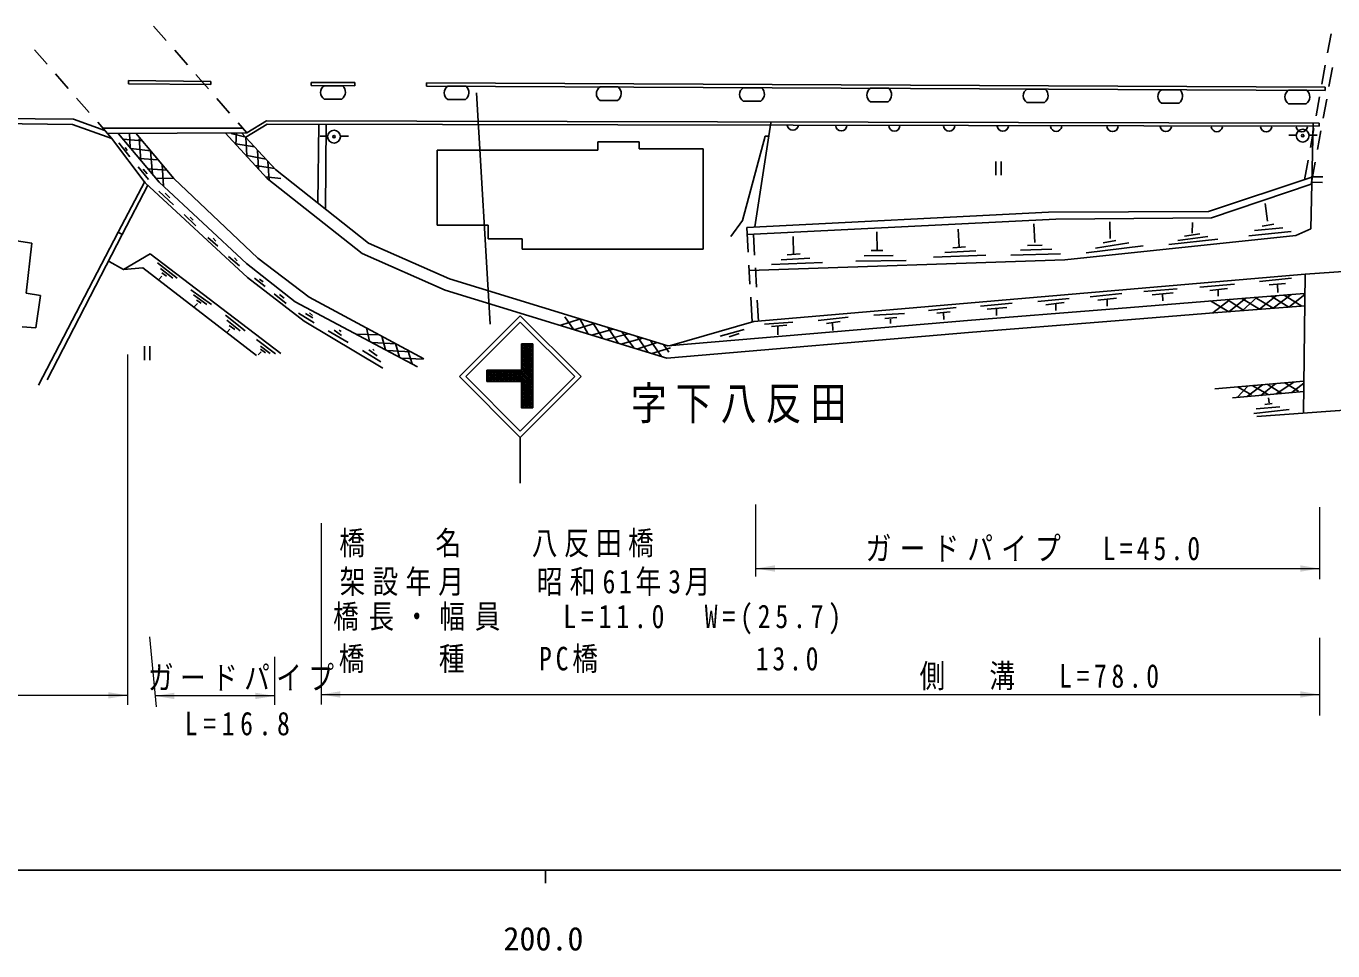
# Model space of a CAD drawing. Units: millimetres, scale not verified. Extents: x 40000 to 680000, y 20000 to 380000.
# Drawn here: x 227536 to 329357, y 198715 to 270745 of the extents above; entities that cross this region are included whole.
import ezdxf
from ezdxf.enums import TextEntityAlignment as Align

# ---------------------------------------------------------------- set-up
doc = ezdxf.new("R2010")
doc.units = ezdxf.units.MM
doc.header["$LTSCALE"] = 1000
for name, color, linetype, lineweight in [('M-BGD', 7, 'Continuous', 25), ('M-STR-HTXT', 7, 'Continuous', 13), ('M-STR-STR1', 1, 'Continuous', 25), ('M-STR-STRC', 7, 'Continuous', 25), ('M-TTL-BAND', 7, 'Continuous', 25)]:
    doc.layers.add(name, color=color, linetype=linetype, lineweight=lineweight)
doc.layers.add('M-BMK-HTXT', color=7, linetype='Continuous')
doc.styles.add('ＭＳ ゴシック', font='')
doc.styles.get('ＭＳ ゴシック').set_extended_font_data('MS Gothic')

msp = doc.modelspace()

# ---------------------------------------------------------------- hatches: boundary and pattern name
at = {"layer": 'M-STR-HTXT'}
for points in [[(285876, 228748), (284376, 228498), (285876, 228248)], [(326816, 228248), (328316, 228498), (326816, 228748)], [(252019, 218936), (250519, 218686), (252019, 218436)], [(326816, 218436), (328316, 218686), (326816, 218936)], [(233931, 218366), (235431, 218616), (233931, 218866)], [(239092, 218824), (237592, 218574), (239092, 218324)], [(245388, 218324), (246888, 218574), (245388, 218824)]]:
    msp.add_hatch(color=256, dxfattribs=at).paths.add_polyline_path(points)
at = {"layer": 'M-STR-STRC'}
h = msp.add_hatch(dxfattribs=at)
h.set_pattern_fill('USER', color=256, style=0, pattern_type=2)
h.set_pattern_definition([(45, (781697, 367177), (-70.7128, 70.7128), []), (135, (781697, 367177), (-70.71634, -70.71634), [])])
h.paths.add_polyline_path([(263431, 243053), (263431, 243953), (266124, 243953), (266124, 245986), (267024, 245986), (267024, 241021), (266124, 241021), (266124, 243053)])

# ---------------------------------------------------------------- linework, layer by layer
at = {"layer": 'M-BGD'}
for p, q in [((328946, 268678), (329213, 270154)), ((328500, 266218), (328768, 267694)), ((329322, 267523), (329054, 266047)), ((235523, 266498), (241930, 266443)), ((235523, 266498), (235523, 266248)), ((235523, 266248), (241928, 266193)), ((241928, 266193), (241930, 266443)), ((249753, 266366), (253149, 266350)), ((249753, 266366), (249753, 266116)), ((249753, 266116), (253149, 266100)), ((250765, 266108), (252185, 266108)), ((253149, 266350), (253149, 266100)), ((258726, 266324), (328754, 265992)), ((258726, 266324), (258726, 266074)), ((258726, 266074), (328753, 265742)), ((260392, 266069), (261812, 266069)), ((272259, 266006), (273679, 266006)), ((283413, 265948), (284833, 265948)), ((293331, 265901), (294751, 265901)), ((305523, 265844), (306942, 265844)), ((316003, 265793), (317423, 265793)), ((328754, 265992), (328753, 265742)), ((250765, 265062), (252133, 265062)), ((260392, 265023), (261760, 265023)), ((272259, 264960), (273627, 264960)), ((283413, 264902), (284781, 264902)), ((293331, 264855), (294699, 264855)), ((305523, 264798), (306890, 264798)), ((316003, 264746), (317371, 264746)), ((325909, 265752), (327329, 265752)), ((328054, 263758), (328322, 265234)), ((328875, 265063), (328607, 263587)), ((325909, 264705), (327277, 264705)), ((218679, 263615), (231231, 263489)), ((218703, 263214), (231160, 263090)), ((231160, 263090), (234218, 261992)), ((231231, 263489), (233680, 262610)), ((244646, 262090), (246329, 263109)), ((244740, 262439), (246260, 263359)), ((246260, 263359), (328288, 263193)), ((246329, 263109), (328287, 262943)), ((250336, 263101), (250268, 256969)), ((250913, 263100), (250862, 256500)), ((285553, 263205), (284304, 255125)), ((327608, 261299), (327876, 262775)), ((327630, 254959), (327820, 263194)), ((328287, 262943), (328288, 263193)), ((233868, 262395), (234200, 262016)), ((236818, 258539), (234200, 262016)), ((237894, 258601), (234745, 262363)), ((235095, 261945), (236576, 261816)), ((235596, 262402), (235636, 261298)), ((236084, 262404), (239037, 258872)), ((236356, 261968), (236467, 260306)), ((243036, 262432), (246330, 258867)), ((243523, 262385), (244557, 262114)), ((243922, 262436), (243867, 261532)), ((244325, 262438), (246977, 259566)), ((244657, 262078), (244723, 260665)), ((250442, 262162), (251027, 262162)), ((252025, 262162), (252660, 262162)), ((272091, 261088), (272091, 261723)), ((272091, 261723), (275311, 261723)), ((275311, 261723), (275311, 261186)), ((283346, 255611), (285127, 262178)), ((285127, 262178), (285394, 262178)), ((325924, 262243), (326509, 262243)), ((327507, 262243), (328142, 262243)), ((328429, 262603), (328160, 261127)), ((234771, 261663), (235611, 260562)), ((235264, 261301), (235404, 261050)), ((235705, 261216), (237228, 261035)), ((237228, 261035), (237376, 259219)), ((243870, 261575), (245335, 261344)), ((244723, 260665), (246228, 260378)), ((245566, 261094), (245647, 259607)), ((259567, 261088), (272091, 261088)), ((259567, 255253), (259567, 261088)), ((275311, 261186), (280291, 261186)), ((280291, 261186), (280291, 253383)), ((236275, 259798), (237068, 258805)), ((236364, 260428), (237807, 260343)), ((238130, 259956), (238241, 258276)), ((245393, 259881), (246905, 259645)), ((246381, 260212), (246478, 258751)), ((303100, 260213), (303100, 259134)), ((303500, 260213), (303500, 259134)), ((327152, 258783), (327430, 260315)), ((327982, 260143), (327674, 258447)), ((234710, 254694), (236774, 258654)), ((236651, 259606), (236968, 259239)), ((237042, 259618), (238488, 259528)), ((237637, 258907), (239037, 258872)), ((239037, 258872), (245602, 252669)), ((246198, 259010), (247383, 258885)), ((246330, 258867), (253725, 253030)), ((246977, 259566), (254219, 253851)), ((319678, 256319), (327723, 258971)), ((327777, 259014), (328578, 258995)), ((237019, 258355), (235028, 254508)), ((244775, 251166), (236818, 258539)), ((237881, 257887), (239028, 256837)), ((244696, 252246), (237894, 258601)), ((238373, 257724), (238733, 257371)), ((327674, 258447), (319893, 255810)), ((327714, 258596), (328547, 258576)), ((324262, 255566), (324089, 256934)), ((239855, 256072), (240767, 255180)), ((240324, 255858), (240552, 255640)), ((282445, 254350), (283346, 255611)), ((283683, 255063), (307203, 256249)), ((283715, 254516), (307781, 255702)), ((307203, 256249), (319678, 256319)), ((307781, 255702), (319936, 255811)), ((228497, 242774), (234710, 254694)), ((234710, 254694), (235028, 254508)), ((263549, 255253), (259567, 255253)), ((263549, 254177), (263549, 255253)), ((283683, 255063), (283795, 253132)), ((293840, 253270), (293812, 254712)), ((300227, 253521), (300149, 254923)), ((306135, 253901), (306050, 255356)), ((311998, 254194), (311974, 255504)), ((317790, 254386), (318984, 254576)), ((318396, 254628), (318413, 255459)), ((322808, 254424), (326114, 254753)), ((323241, 254822), (325456, 255047)), ((323846, 255168), (324747, 255324)), ((326476, 254440), (327630, 254959)), ((225585, 254213), (227991, 253849)), ((227991, 253849), (227551, 249942)), ((235028, 254508), (229170, 243191)), ((241705, 254286), (242462, 253598)), ((242104, 254226), (242313, 253988)), ((254219, 253851), (260527, 251069)), ((266187, 254177), (263549, 254177)), ((266187, 253383), (266187, 254177)), ((284205, 254540), (284300, 252904)), ((287342, 252964), (287291, 254356)), ((299734, 253487), (300720, 253556)), ((305558, 253649), (306712, 253673)), ((308462, 252551), (326476, 254440)), ((310123, 253088), (314570, 253629)), ((310868, 253449), (313464, 253857)), ((311457, 253869), (312455, 254038)), ((316578, 253728), (320403, 254161)), ((317270, 254057), (319625, 254368)), ((235110, 251798), (237204, 253022)), ((237204, 253022), (247377, 245258)), ((243308, 252800), (244157, 252068)), ((243759, 252691), (243968, 252474)), ((245602, 252669), (249586, 249629)), ((253725, 253030), (260195, 250177)), ((280291, 253383), (266187, 253383)), ((283877, 251709), (308462, 252551)), ((286368, 252553), (288604, 252683)), ((286830, 252928), (287854, 253000)), ((292845, 252866), (295095, 252880)), ((293393, 253270), (294288, 253270)), ((298228, 252742), (302313, 252898)), ((299128, 253123), (301534, 253244)), ((304271, 252904), (308142, 253000)), ((305017, 253300), (307457, 253360)), ((233997, 252418), (235110, 251798)), ((235110, 251798), (236640, 251931)), ((236640, 251931), (245495, 245081)), ((237782, 252299), (239308, 251111)), ((238004, 251864), (238961, 251111)), ((238115, 251521), (238477, 251270)), ((248508, 249269), (244696, 252246)), ((283853, 252133), (283939, 250636)), ((284359, 251906), (284446, 250408)), ((285604, 252178), (289599, 252322)), ((292196, 252433), (296105, 252491)), ((327200, 251424), (334349, 251937)), ((238106, 251260), (237888, 251019)), ((249208, 247752), (244775, 251166)), ((245319, 251124), (246172, 250458)), ((245708, 251033), (246017, 250830)), ((260527, 251069), (277550, 245838)), ((284237, 247743), (327200, 251424)), ((318991, 250418), (321704, 250641)), ((323642, 250845), (326146, 251120)), ((324401, 250594), (325670, 250711)), ((325036, 250653), (325078, 249993)), ((327200, 251424), (327075, 240610)), ((227551, 249942), (228644, 249774)), ((228644, 249774), (228296, 247236)), ((240380, 250216), (241967, 249068)), ((240571, 249820), (241611, 249052)), ((246851, 249888), (247787, 249137)), ((247267, 249851), (247649, 249546)), ((249586, 249629), (258528, 244837)), ((260195, 250177), (277447, 244876)), ((283997, 249638), (284109, 247706)), ((306376, 249303), (308797, 249533)), ((310456, 249671), (312904, 249914)), ((311047, 249406), (312487, 249566)), ((311767, 249486), (311777, 248933)), ((314618, 250064), (317215, 250281)), ((315267, 249812), (316902, 249968)), ((316085, 249890), (316097, 249343)), ((319763, 250161), (321140, 250321)), ((320315, 249381), (327122, 249912)), ((320424, 250189), (320424, 249702)), ((321249, 248501), (322571, 249557)), ((322261, 249533), (323644, 248688)), ((322305, 248583), (323452, 249626)), ((323296, 249613), (324716, 248771)), ((323644, 248688), (324945, 249742)), ((324556, 249712), (325924, 248866)), ((324716, 248771), (326118, 249834)), ((325556, 249790), (326932, 248945)), ((325924, 248866), (327182, 249847)), ((240887, 249132), (240658, 248894)), ((240799, 249404), (241182, 249159)), ((258038, 244210), (248508, 249269)), ((284505, 249410), (284600, 247774)), ((297836, 248584), (300007, 248820)), ((298490, 248375), (299527, 248500)), ((301188, 247853), (311660, 248681)), ((301913, 248942), (304367, 249168)), ((302414, 248692), (303941, 248834)), ((303140, 248692), (303140, 248199)), ((306981, 249032), (308428, 249220)), ((307781, 249088), (307774, 248601)), ((311660, 248681), (320315, 249381)), ((319816, 249340), (321249, 248501)), ((319992, 248401), (321239, 249371)), ((320391, 248434), (327196, 248965)), ((321129, 249444), (322416, 248592)), ((243058, 248231), (244614, 247007)), ((243185, 247842), (244202, 247023)), ((243359, 247429), (243809, 247111)), ((248763, 248389), (249992, 247641)), ((255338, 244110), (249208, 247752)), ((249314, 248366), (249888, 248035)), ((249621, 248406), (249841, 248203)), ((269118, 247435), (270730, 247934)), ((269512, 248094), (270205, 247102)), ((270205, 247102), (271833, 247595)), ((270668, 247953), (271330, 246756)), ((271684, 247641), (272478, 246403)), ((277550, 245838), (301188, 247853)), ((277665, 245848), (284237, 247743)), ((285064, 247538), (287285, 247688)), ((285615, 247338), (286801, 247446)), ((289254, 247828), (291598, 248069)), ((289895, 247588), (290977, 247738)), ((290394, 247046), (290364, 247653)), ((293591, 248224), (295977, 248370)), ((294440, 247980), (295386, 248057)), ((294885, 247917), (294899, 247591)), ((299008, 248438), (299040, 247895)), ((301265, 246907), (311736, 247734)), ((311736, 247734), (320391, 248434)), ((228296, 247236), (227234, 247327)), ((243420, 247141), (243212, 246896)), ((251062, 247015), (252641, 246090)), ((251542, 247064), (252120, 246647)), ((251925, 247071), (252092, 246967)), ((253273, 246740), (255054, 246699)), ((254057, 247233), (254288, 246201)), ((255251, 246593), (255543, 245534)), ((271581, 246679), (273282, 247150)), ((272721, 246328), (274478, 246782)), ((272870, 247277), (273687, 246032)), ((273875, 245974), (275580, 246444)), ((273956, 246943), (274906, 245657)), ((275148, 246577), (275999, 245321)), ((277447, 244876), (301265, 246907)), ((281620, 246593), (283495, 247122)), ((282329, 246533), (283086, 246810)), ((286111, 246708), (286111, 247336)), ((236769, 245809), (236769, 244730)), ((237169, 245809), (237169, 244730)), ((245474, 246326), (246972, 245227)), ((245787, 245817), (246555, 245238)), ((245803, 245571), (246175, 245297)), ((253741, 245485), (255187, 244608)), ((254227, 245527), (254888, 245074)), ((254471, 246104), (256379, 245988)), ((254540, 245575), (254659, 245485)), ((255667, 245469), (257518, 245378)), ((256314, 246023), (256616, 244965)), ((257284, 245503), (257603, 244441)), ((275116, 245592), (276708, 246097)), ((276224, 246207), (277037, 245002)), ((276283, 245234), (277740, 245690)), ((277209, 245943), (277616, 245341)), ((245851, 245370), (245605, 245149)), ((256786, 244875), (258464, 244816)), ((320147, 242501), (327104, 243092)), ((322752, 242722), (321911, 241822)), ((321927, 242652), (323022, 242030)), ((323881, 242818), (322676, 241891)), ((323079, 242750), (324322, 242040)), ((324914, 242906), (323734, 241987)), ((324230, 242848), (325369, 242134)), ((326306, 243024), (324936, 242095)), ((325605, 242964), (326668, 242320)), ((327102, 242931), (326168, 242206)), ((321549, 241789), (327095, 242290)), ((324053, 241273), (324634, 241343)), ((324383, 241404), (324343, 241804)), ((323201, 240582), (325956, 240893)), ((323382, 240933), (325235, 241103)), ((323428, 240348), (331325, 240916))]:
    msp.add_line(p, q, dxfattribs=at)
for centre, radius in [((327008, 262215), 500), ((251526, 262134), 500), ((251526, 262134), 100), ((327008, 262215), 100)]:
    msp.add_circle(centre, radius, dxfattribs=at)
for centre, radius, start, end in [((251100, 265585), 621, 122.59472, 237.40528), ((251735, 265606), 674, 306.14011, 48.17035), ((260727, 265546), 621, 122.59472, 237.40528), ((261362, 265567), 674, 306.14011, 48.17035), ((272593, 265483), 621, 122.59472, 237.40528), ((273229, 265504), 674, 306.14011, 48.17035), ((283748, 265425), 621, 122.59472, 237.40528), ((284384, 265446), 674, 306.14011, 48.17035), ((293666, 265378), 621, 122.59472, 237.40528), ((294302, 265399), 674, 306.14011, 48.17035), ((305857, 265321), 621, 122.59472, 237.40528), ((306493, 265342), 674, 306.14011, 48.17035), ((316338, 265269), 621, 122.59472, 237.40528), ((316974, 265290), 674, 306.14011, 48.17035), ((326243, 265229), 621, 122.59472, 237.40528), ((326879, 265250), 674, 306.14011, 48.17035), ((287282, 263079), 440, 186.75255, 353.01554), ((291056, 263019), 440, 186.75255, 353.01554), ((295187, 263010), 440, 186.75255, 353.01554), ((299466, 263002), 440, 186.75255, 353.01554), ((303640, 262993), 440, 186.75255, 353.01554), ((307795, 262985), 440, 186.75255, 353.01554), ((312194, 262976), 440, 186.75255, 353.01554), ((316337, 262967), 440, 186.75255, 353.01554), ((320316, 262959), 440, 186.75255, 353.01554), ((324163, 262952), 440, 186.75255, 353.01554), ((326939, 262946), 440, 186.75255, 353.01554)]:
    msp.add_arc(centre, radius, start, end, dxfattribs=at)
at = {"layer": 'M-STR-HTXT'}
for p, q in [((235431, 245171), (235431, 217877)), ((284376, 233486), (284376, 227867)), ((328316, 233275), (328316, 227656)), ((250519, 232018), (250519, 217908)), ((284376, 228498), (328316, 228498)), ((237137, 223168), (237676, 217724)), ((328316, 223095), (328316, 217045)), ((246888, 221613), (246888, 217873)), ((235431, 218616), (176522, 218616)), ((246888, 218574), (237592, 218574)), ((250519, 218686), (328316, 218686))]:
    msp.add_line(p, q, dxfattribs=at)
at = {"layer": 'M-STR-STR1'}
for p, q in [((237466, 270745), (238455, 269617)), ((228179, 268903), (229167, 267773)), ((239113, 268865), (240102, 267736)), ((229825, 267021), (230812, 265891)), ((240760, 266984), (241748, 265855)), ((231470, 265138), (232457, 264009)), ((242407, 265103), (243395, 263974)), ((233115, 263256), (233868, 262395)), ((233520, 262793), (244418, 262806)), ((244054, 263222), (244740, 262439)), ((233868, 262395), (244740, 262439))]:
    msp.add_line(p, q, dxfattribs=at)
at = {"layer": 'M-STR-STRC'}
for p, q in [((262619, 265545), (263695, 247525)), ((261304, 243448), (266042, 248185)), ((261799, 243448), (266042, 247690)), ((266042, 248185), (270779, 243448)), ((266042, 247690), (270284, 243448)), ((266124, 245986), (267024, 245986)), ((266124, 245986), (266124, 243953)), ((267024, 245986), (267024, 241021)), ((261304, 243448), (266042, 238710)), ((261799, 243448), (266042, 239205)), ((266124, 243953), (263431, 243953)), ((263431, 243953), (263431, 243053)), ((266042, 239205), (270284, 243448)), ((266042, 238710), (270779, 243448)), ((263431, 243053), (266124, 243053)), ((266124, 243053), (266124, 241021)), ((266124, 241021), (267024, 241021)), ((266042, 238710), (266042, 235154))]:
    msp.add_line(p, q, dxfattribs=at)
at = {"layer": 'M-TTL-BAND'}
for p, q in [((40000, 205000), (579000, 205000)), ((268000, 205000), (268000, 204000))]:
    msp.add_line(p, q, dxfattribs=at)

# ---------------------------------------------------------------- texts
at = {"layer": 'M-BMK-HTXT', "insert": (283407, 239800), "char_height": 2566, "attachment_point": 8, "style": 'ＭＳ ゴシック'}
msp.add_mtext('\\T1.25;\\W0.8;字下八反田', dxfattribs=at)
at = {"layer": 'M-STR-HTXT', "char_height": 1833, "attachment_point": 8, "style": 'ＭＳ ゴシック'}
for s, insert in [('\\T1.25;\\W0.8;橋\u3000\u3000名\u3000\u3000八反田橋', (264438, 229363)), ('\\T1.32;\\W0.8;ガードパイプ\u3000L=45.0', (306145, 229042)), ('\\T1.28;\\W0.8;架設年月\u3000\u3000昭和61年3月', (266688, 226363)), ('\\T1.38;\\W0.8;橋長・幅員\u3000\\~L=11.0\u3000W=(25.7)', (271438, 223363)), ('\\T1.3;\\W0.8;橋\u3000\u3000種\u3000\u3000PC橋\u3000\u3000\\~\u3000\u300013.0\u3000\u3000\u3000\u3000', (275938, 220363)), ('\\T1.25;\\W0.8;ガードパイプ', (244524, 218977)), ('\\T1.36;\\W0.8;側\u3000溝\u3000L=78.0', (306662, 219015)), ('\\T1.44;\\W0.8;\u3000L=16.8', (242774, 215477))]:
    msp.add_mtext(s, dxfattribs=dict(at, insert=insert))
at = {"layer": 'M-TTL-BAND', "style": 'ＭＳ ゴシック'}
msp.add_text('200.0', height=1833, dxfattribs=at).set_placement((267844, 198195), align=Align.BOTTOM_CENTER)

doc.saveas('drawing.dxf')
